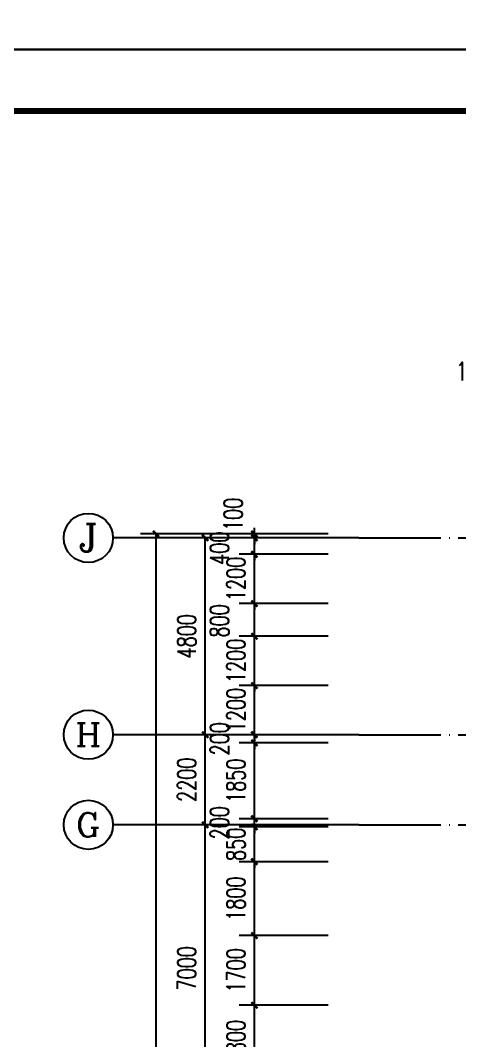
# Model space of a CAD drawing. Extents: x -4747 to 1060961, y -766984 to 396631.
# Drawn here: x 466887 to 477601, y -104692 to -79802 of the extents above; entities that cross this region are included whole.
import ezdxf
from ezdxf.enums import TextEntityAlignment as Align

# ---------------------------------------------------------------- set-up
doc = ezdxf.new("R2010")
doc.units = 0
doc.header["$LTSCALE"] = 1000
doc.header["$MEASUREMENT"] = 0
doc.linetypes.add('DOTE', pattern=[2.42, 2, -0.2, 0.02, -0.2])
doc.layers.get('0').update_dxf_attribs({"linetype": 'CONTINUOUS'})
doc.layers.get('DEFPOINTS').update_dxf_attribs({"linetype": 'CONTINUOUS'})
for name, color, linetype in [('AXIS', 3, 'CONTINUOUS'), ('AXIS_TEXT', 7, 'CONTINUOUS'), ('DOTE', 1, 'DOTE'), ('PUB_DIM', 3, 'CONTINUOUS'), ('PUB_TITLE', 4, 'CONTINUOUS')]:
    doc.layers.add(name, color=color, linetype=linetype)
doc.styles.add('_TCH_AXIS', font='COMPLEX', dxfattribs={"bigfont": 'GBCBIG'})
doc.styles.add('COMPLEX', font='complex_.ttf')
doc.styles.add('DIM_FONT', font='SIMPLEX', dxfattribs={"width": 0.7, "bigfont": 'GBCBIG'})
doc.dimstyles.new('DIMN150', dxfattribs={"dimscale": 1.5, "dimtxt": 300, "dimasz": 100, "dimexe": 250, "dimexo": 300, "dimgap": 150, "dimtad": 1, "dimdec": 0, "dimzin": 0, "dimtxsty": 'DIM_FONT', "dimblk": 'ARCHTICK', "dimcen": 0.09, "dimclrt": 7, "dimazin": 3, "dimtfac": 1, "dimtdec": 0, "dimtix": 1, "dimtmove": 0, "dimatfit": 3, "dimtolj": 1, "dimtzin": 0})

# ---------------------------------------------------------------- blocks, each defined once
blk = doc.blocks.new('_ARCHTICK')
at = {"color": 0, "linetype": 'BYBLOCK', "const_width": 0.4}
blk.add_lwpolyline([(-0.5, -0.5), (0.5, 0.5)], dxfattribs=at)
blk = doc.blocks.new('*D983')
at = {"layer": 'DEFPOINTS', "color": 0}
for p in [(478545, -88878), (478445, -91128), (478545, -91128)]:
    blk.add_point(p, dxfattribs=at)
at = {"layer": 'PUB_DIM', "color": 0}
for p, q in [((478445, -90678), (478445, -88503)), ((478545, -90678), (478545, -88503)), ((478445, -88878), (478295, -88878)), ((478445, -88878), (478545, -88878)), ((478545, -88878), (478695, -88878))]:
    blk.add_line(p, q, dxfattribs=at)
at = {"layer": 'PUB_DIM', "color": 0, "xscale": 150, "yscale": 150, "zscale": 150}
blk.add_blockref('_ARCHTICK', (478445, -88878), dxfattribs=at)
at = {"layer": 'PUB_DIM', "color": 0, "xscale": 150, "yscale": 150, "zscale": 150, "rotation": 180}
blk.add_blockref('_ARCHTICK', (478545, -88878), dxfattribs=at)
at = {"layer": 'PUB_DIM', "color": 7, "insert": (477920, -88361), "char_height": 450, "attachment_point": 5, "style": 'DIM_FONT'}
blk.add_mtext('\\A1;100', dxfattribs=at)
blk = doc.blocks.new('*D1028')
at = {"layer": 'DEFPOINTS', "color": 0}
for p in [(472595, -103828), (474845, -103828), (474845, -105628)]:
    blk.add_point(p, dxfattribs=at)
at = {"layer": 'PUB_DIM', "color": 0}
for p, q in [((474395, -103828), (472220, -103828)), ((472595, -105628), (472595, -103828)), ((474395, -105628), (472220, -105628))]:
    blk.add_line(p, q, dxfattribs=at)
at = {"layer": 'PUB_DIM', "color": 0, "xscale": 150, "yscale": 150, "zscale": 150}
for p, rotation in [((472595, -103828), 90), ((472595, -105628), 270)]:
    blk.add_blockref('_ARCHTICK', p, dxfattribs=dict(at, rotation=rotation))
at = {"layer": 'PUB_DIM', "color": 7, "insert": (472145, -104728), "char_height": 450, "attachment_point": 5, "rotation": 90, "style": 'DIM_FONT'}
blk.add_mtext('\\A1;1800', dxfattribs=at)
blk = doc.blocks.new('*D1029')
at = {"layer": 'DEFPOINTS', "color": 0}
for p in [(472595, -102128), (474845, -102128), (474845, -103828)]:
    blk.add_point(p, dxfattribs=at)
at = {"layer": 'PUB_DIM', "color": 0}
for p, q in [((474395, -102128), (472220, -102128)), ((472595, -103828), (472595, -102128)), ((474395, -103828), (472220, -103828))]:
    blk.add_line(p, q, dxfattribs=at)
at = {"layer": 'PUB_DIM', "color": 0, "xscale": 150, "yscale": 150, "zscale": 150}
for p, rotation in [((472595, -102128), 90), ((472595, -103828), 270)]:
    blk.add_blockref('_ARCHTICK', p, dxfattribs=dict(at, rotation=rotation))
at = {"layer": 'PUB_DIM', "color": 7, "insert": (472145, -102978), "char_height": 450, "attachment_point": 5, "rotation": 90, "style": 'DIM_FONT'}
blk.add_mtext('\\A1;1700', dxfattribs=at)
blk = doc.blocks.new('*D1030')
at = {"layer": 'DEFPOINTS', "color": 0}
for p in [(472595, -100328), (474845, -100328), (474845, -102128)]:
    blk.add_point(p, dxfattribs=at)
at = {"layer": 'PUB_DIM', "color": 0}
for p, q in [((474395, -100328), (472220, -100328)), ((472595, -102128), (472595, -100328)), ((474395, -102128), (472220, -102128))]:
    blk.add_line(p, q, dxfattribs=at)
at = {"layer": 'PUB_DIM', "color": 0, "xscale": 150, "yscale": 150, "zscale": 150}
for p, rotation in [((472595, -100328), 90), ((472595, -102128), 270)]:
    blk.add_blockref('_ARCHTICK', p, dxfattribs=dict(at, rotation=rotation))
at = {"layer": 'PUB_DIM', "color": 7, "insert": (472145, -101228), "char_height": 450, "attachment_point": 5, "rotation": 90, "style": 'DIM_FONT'}
blk.add_mtext('\\A1;1800', dxfattribs=at)
blk = doc.blocks.new('*D1031')
at = {"layer": 'DEFPOINTS', "color": 0}
for p in [(472595, -99478), (474845, -99478), (474845, -100328)]:
    blk.add_point(p, dxfattribs=at)
at = {"layer": 'PUB_DIM', "color": 0}
for p, q in [((474395, -99478), (472220, -99478)), ((472595, -99478), (472595, -99328)), ((472595, -100328), (472595, -99478)), ((474395, -100328), (472220, -100328)), ((472595, -100328), (472595, -100478))]:
    blk.add_line(p, q, dxfattribs=at)
at = {"layer": 'PUB_DIM', "color": 0, "xscale": 150, "yscale": 150, "zscale": 150}
for p, rotation in [((472595, -99478), 270), ((472595, -100328), 90)]:
    blk.add_blockref('_ARCHTICK', p, dxfattribs=dict(at, rotation=rotation))
at = {"layer": 'PUB_DIM', "color": 7, "insert": (472145, -99903), "char_height": 450, "attachment_point": 5, "rotation": 90, "style": 'DIM_FONT'}
blk.add_mtext('\\A1;850', dxfattribs=at)
blk = doc.blocks.new('*D1032')
at = {"layer": 'DEFPOINTS', "color": 0}
for p in [(472595, -99278), (474845, -99278), (474845, -99478)]:
    blk.add_point(p, dxfattribs=at)
at = {"layer": 'PUB_DIM', "color": 0}
for p, q in [((474395, -99278), (472220, -99278)), ((472595, -99278), (472595, -99128)), ((472595, -99478), (472595, -99278)), ((474395, -99478), (472220, -99478)), ((472595, -99478), (472595, -99628))]:
    blk.add_line(p, q, dxfattribs=at)
at = {"layer": 'PUB_DIM', "color": 0, "xscale": 150, "yscale": 150, "zscale": 150}
for p, rotation in [((472595, -99278), 270), ((472595, -99478), 90)]:
    blk.add_blockref('_ARCHTICK', p, dxfattribs=dict(at, rotation=rotation))
at = {"layer": 'PUB_DIM', "color": 7, "insert": (471744, -99378), "char_height": 450, "attachment_point": 5, "rotation": 90, "style": 'DIM_FONT'}
blk.add_mtext('\\A1;200', dxfattribs=at)
blk = doc.blocks.new('*D1033')
at = {"layer": 'DEFPOINTS', "color": 0}
for p in [(472595, -97428), (474845, -97428), (474845, -99278)]:
    blk.add_point(p, dxfattribs=at)
at = {"layer": 'PUB_DIM', "color": 0}
for p, q in [((474395, -97428), (472220, -97428)), ((472595, -99278), (472595, -97428)), ((474395, -99278), (472220, -99278))]:
    blk.add_line(p, q, dxfattribs=at)
at = {"layer": 'PUB_DIM', "color": 0, "xscale": 150, "yscale": 150, "zscale": 150}
for p, rotation in [((472595, -97428), 90), ((472595, -99278), 270)]:
    blk.add_blockref('_ARCHTICK', p, dxfattribs=dict(at, rotation=rotation))
at = {"layer": 'PUB_DIM', "color": 7, "insert": (472145, -98353), "char_height": 450, "attachment_point": 5, "rotation": 90, "style": 'DIM_FONT'}
blk.add_mtext('\\A1;1850', dxfattribs=at)
blk = doc.blocks.new('*D1034')
at = {"layer": 'DEFPOINTS', "color": 0}
for p in [(472595, -97228), (474845, -97228), (474845, -97428)]:
    blk.add_point(p, dxfattribs=at)
at = {"layer": 'PUB_DIM', "color": 0}
for p, q in [((474395, -97228), (472220, -97228)), ((472595, -97228), (472595, -97078)), ((472595, -97428), (472595, -97228)), ((474395, -97428), (472220, -97428)), ((472595, -97428), (472595, -97578))]:
    blk.add_line(p, q, dxfattribs=at)
at = {"layer": 'PUB_DIM', "color": 0, "xscale": 150, "yscale": 150, "zscale": 150}
for p, rotation in [((472595, -97228), 270), ((472595, -97428), 90)]:
    blk.add_blockref('_ARCHTICK', p, dxfattribs=dict(at, rotation=rotation))
at = {"layer": 'PUB_DIM', "color": 7, "insert": (471744, -97328), "char_height": 450, "attachment_point": 5, "rotation": 90, "style": 'DIM_FONT'}
blk.add_mtext('\\A1;200', dxfattribs=at)
blk = doc.blocks.new('*D1035')
at = {"layer": 'DEFPOINTS', "color": 0}
for p in [(472595, -96028), (474845, -96028), (474845, -97228)]:
    blk.add_point(p, dxfattribs=at)
at = {"layer": 'PUB_DIM', "color": 0}
for p, q in [((474395, -96028), (472220, -96028)), ((472595, -96028), (472595, -95878)), ((472595, -97228), (472595, -96028)), ((474395, -97228), (472220, -97228)), ((472595, -97228), (472595, -97378))]:
    blk.add_line(p, q, dxfattribs=at)
at = {"layer": 'PUB_DIM', "color": 0, "xscale": 150, "yscale": 150, "zscale": 150}
for p, rotation in [((472595, -96028), 270), ((472595, -97228), 90)]:
    blk.add_blockref('_ARCHTICK', p, dxfattribs=dict(at, rotation=rotation))
at = {"layer": 'PUB_DIM', "color": 7, "insert": (472145, -96628), "char_height": 450, "attachment_point": 5, "rotation": 90, "style": 'DIM_FONT'}
blk.add_mtext('\\A1;1200', dxfattribs=at)
blk = doc.blocks.new('*D1036')
at = {"layer": 'DEFPOINTS', "color": 0}
for p in [(472595, -94828), (474845, -94828), (474845, -96028)]:
    blk.add_point(p, dxfattribs=at)
at = {"layer": 'PUB_DIM', "color": 0}
for p, q in [((474395, -94828), (472220, -94828)), ((472595, -94828), (472595, -94678)), ((472595, -96028), (472595, -94828)), ((474395, -96028), (472220, -96028)), ((472595, -96028), (472595, -96178))]:
    blk.add_line(p, q, dxfattribs=at)
at = {"layer": 'PUB_DIM', "color": 0, "xscale": 150, "yscale": 150, "zscale": 150}
for p, rotation in [((472595, -94828), 270), ((472595, -96028), 90)]:
    blk.add_blockref('_ARCHTICK', p, dxfattribs=dict(at, rotation=rotation))
at = {"layer": 'PUB_DIM', "color": 7, "insert": (472145, -95428), "char_height": 450, "attachment_point": 5, "rotation": 90, "style": 'DIM_FONT'}
blk.add_mtext('\\A1;1200', dxfattribs=at)
blk = doc.blocks.new('*D1037')
at = {"layer": 'DEFPOINTS', "color": 0}
for p in [(472595, -94028), (474845, -94028), (474845, -94828)]:
    blk.add_point(p, dxfattribs=at)
at = {"layer": 'PUB_DIM', "color": 0}
for p, q in [((474395, -94028), (472220, -94028)), ((472595, -94828), (472595, -94028)), ((474395, -94828), (472220, -94828))]:
    blk.add_line(p, q, dxfattribs=at)
at = {"layer": 'PUB_DIM', "color": 0, "xscale": 150, "yscale": 150, "zscale": 150}
for p, rotation in [((472595, -94028), 90), ((472595, -94828), 270)]:
    blk.add_blockref('_ARCHTICK', p, dxfattribs=dict(at, rotation=rotation))
at = {"layer": 'PUB_DIM', "color": 7, "insert": (471744, -94453), "char_height": 450, "attachment_point": 5, "rotation": 90, "style": 'DIM_FONT'}
blk.add_mtext('\\A1;800', dxfattribs=at)
blk = doc.blocks.new('*D1038')
at = {"layer": 'DEFPOINTS', "color": 0}
for p in [(472595, -92828), (474845, -92828), (474845, -94028)]:
    blk.add_point(p, dxfattribs=at)
at = {"layer": 'PUB_DIM', "color": 0}
for p, q in [((474395, -92828), (472220, -92828)), ((472595, -92828), (472595, -92678)), ((472595, -94028), (472595, -92828)), ((474395, -94028), (472220, -94028)), ((472595, -94028), (472595, -94178))]:
    blk.add_line(p, q, dxfattribs=at)
at = {"layer": 'PUB_DIM', "color": 0, "xscale": 150, "yscale": 150, "zscale": 150}
for p, rotation in [((472595, -92828), 270), ((472595, -94028), 90)]:
    blk.add_blockref('_ARCHTICK', p, dxfattribs=dict(at, rotation=rotation))
at = {"layer": 'PUB_DIM', "color": 7, "insert": (472145, -93428), "char_height": 450, "attachment_point": 5, "rotation": 90, "style": 'DIM_FONT'}
blk.add_mtext('\\A1;1200', dxfattribs=at)
blk = doc.blocks.new('*D1039')
at = {"layer": 'DEFPOINTS', "color": 0}
for p in [(472595, -92428), (474845, -92428), (474845, -92828)]:
    blk.add_point(p, dxfattribs=at)
at = {"layer": 'PUB_DIM', "color": 0}
for p, q in [((472595, -92428), (472595, -92278)), ((474395, -92428), (472220, -92428)), ((472595, -92828), (472595, -92428)), ((474395, -92828), (472220, -92828)), ((472595, -92828), (472595, -92978))]:
    blk.add_line(p, q, dxfattribs=at)
at = {"layer": 'PUB_DIM', "color": 0, "xscale": 150, "yscale": 150, "zscale": 150}
for p, rotation in [((472595, -92428), 270), ((472595, -92828), 90)]:
    blk.add_blockref('_ARCHTICK', p, dxfattribs=dict(at, rotation=rotation))
at = {"layer": 'PUB_DIM', "color": 7, "insert": (471744, -92678), "char_height": 450, "attachment_point": 5, "rotation": 90, "style": 'DIM_FONT'}
blk.add_mtext('\\A1;400', dxfattribs=at)
blk = doc.blocks.new('*D1040')
at = {"layer": 'DEFPOINTS', "color": 0}
for p in [(472595, -92328), (474845, -92328), (474845, -92428)]:
    blk.add_point(p, dxfattribs=at)
at = {"layer": 'PUB_DIM', "color": 0}
for p, q in [((474395, -92328), (472220, -92328)), ((472595, -92328), (472595, -92178)), ((472595, -92428), (472595, -92328)), ((474395, -92428), (472220, -92428)), ((472595, -92428), (472595, -92578))]:
    blk.add_line(p, q, dxfattribs=at)
at = {"layer": 'PUB_DIM', "color": 0, "xscale": 150, "yscale": 150, "zscale": 150}
for p, rotation in [((472595, -92328), 270), ((472595, -92428), 90)]:
    blk.add_blockref('_ARCHTICK', p, dxfattribs=dict(at, rotation=rotation))
at = {"layer": 'PUB_DIM', "color": 7, "insert": (472077, -91853), "char_height": 450, "attachment_point": 5, "rotation": 90, "style": 'DIM_FONT'}
blk.add_mtext('\\A1;100', dxfattribs=at)
blk = doc.blocks.new('*D1053')
at = {"layer": 'AXIS', "color": 0}
for p, q in [((474695, -99428), (471020, -99428)), ((471395, -106428), (471395, -99428)), ((474695, -106428), (471020, -106428))]:
    blk.add_line(p, q, dxfattribs=at)
at = {"layer": 'DEFPOINTS', "color": 0}
for p in [(471395, -99428), (475145, -99428), (475145, -106428)]:
    blk.add_point(p, dxfattribs=at)
at = {"layer": 'AXIS', "color": 0, "xscale": 150, "yscale": 150, "zscale": 150}
for p, rotation in [((471395, -99428), 90), ((471395, -106428), 270)]:
    blk.add_blockref('_ARCHTICK', p, dxfattribs=dict(at, rotation=rotation))
at = {"layer": 'AXIS', "color": 7, "insert": (470945, -102928), "char_height": 450, "attachment_point": 5, "rotation": 90, "style": 'DIM_FONT'}
blk.add_mtext('\\A1;7000', dxfattribs=at)
blk = doc.blocks.new('*D1054')
at = {"layer": 'AXIS', "color": 0}
for p, q in [((474695, -97228), (471020, -97228)), ((471395, -99428), (471395, -97228)), ((474695, -99428), (471020, -99428))]:
    blk.add_line(p, q, dxfattribs=at)
at = {"layer": 'DEFPOINTS', "color": 0}
for p in [(471395, -97228), (475145, -97228), (475145, -99428)]:
    blk.add_point(p, dxfattribs=at)
at = {"layer": 'AXIS', "color": 0, "xscale": 150, "yscale": 150, "zscale": 150}
for p, rotation in [((471395, -97228), 90), ((471395, -99428), 270)]:
    blk.add_blockref('_ARCHTICK', p, dxfattribs=dict(at, rotation=rotation))
at = {"layer": 'AXIS', "color": 7, "insert": (470945, -98328), "char_height": 450, "attachment_point": 5, "rotation": 90, "style": 'DIM_FONT'}
blk.add_mtext('\\A1;2200', dxfattribs=at)
blk = doc.blocks.new('*D1055')
at = {"layer": 'AXIS', "color": 0}
for p, q in [((474695, -92428), (471020, -92428)), ((471395, -97228), (471395, -92428)), ((474695, -97228), (471020, -97228))]:
    blk.add_line(p, q, dxfattribs=at)
at = {"layer": 'DEFPOINTS', "color": 0}
for p in [(471395, -92428), (475145, -92428), (475145, -97228)]:
    blk.add_point(p, dxfattribs=at)
at = {"layer": 'AXIS', "color": 0, "xscale": 150, "yscale": 150, "zscale": 150}
for p, rotation in [((471395, -92428), 90), ((471395, -97228), 270)]:
    blk.add_blockref('_ARCHTICK', p, dxfattribs=dict(at, rotation=rotation))
at = {"layer": 'AXIS', "color": 7, "insert": (470945, -94828), "char_height": 450, "attachment_point": 5, "rotation": 90, "style": 'DIM_FONT'}
blk.add_mtext('\\A1;4800', dxfattribs=at)
blk = doc.blocks.new('*D1056')
at = {"layer": 'AXIS', "color": 0}
for p, q in [((474395, -92328), (469820, -92328)), ((470195, -134528), (470195, -92328)), ((474395, -134528), (469820, -134528))]:
    blk.add_line(p, q, dxfattribs=at)
at = {"layer": 'DEFPOINTS', "color": 0}
for p in [(470195, -92328), (474845, -92328), (474845, -134528)]:
    blk.add_point(p, dxfattribs=at)
at = {"layer": 'AXIS', "color": 0, "xscale": 150, "yscale": 150, "zscale": 150}
for p, rotation in [((470195, -92328), 90), ((470195, -134528), 270)]:
    blk.add_blockref('_ARCHTICK', p, dxfattribs=dict(at, rotation=rotation))
at = {"layer": 'AXIS', "color": 7, "insert": (469745, -113428), "char_height": 450, "attachment_point": 5, "rotation": 90, "style": 'DIM_FONT'}
blk.add_mtext('\\A1;42200', dxfattribs=at)
blk = doc.blocks.new('_AXISO')
blk.add_circle((0, 0), 0.5)
at = {"layer": 'AXIS_TEXT', "style": 'COMPLEX', "width": 1.041667}
blk.add_attdef('A', text='', height=0.56, dxfattribs=at).set_placement((-0.25, -0.28), (0.25, -0.28), align=Align.FIT)

msp = doc.modelspace()

# ---------------------------------------------------------------- linework, layer by layer
at = {"layer": 'AXIS'}
for p, q in [((475144.9, -92428.4), (469144.9, -92428.4)), ((475144.9, -97228.4), (469144.9, -97228.4)), ((475144.9, -99428.4), (469144.9, -99428.4))]:
    msp.add_line(p, q, dxfattribs=at)
at = {"layer": 'DOTE'}
for p, q in [((475144.9, -92428.4), (579844.9, -92428.4)), ((475144.9, -97228.4), (486544.9, -97228.4)), ((475144.9, -99428.4), (579844.9, -99428.4))]:
    msp.add_line(p, q, dxfattribs=at)
at = {"layer": 'PUB_TITLE'}
for points in [[(421920.8, -80514.3), (600270.8, -80514.3), (600270.8, 45635.7), (421920.8, 45635.7)], [(421920.8, -206664.3), (600270.8, -206664.3), (600270.8, -80514.3), (421920.8, -80514.3)]]:
    msp.add_lwpolyline(points, close=True, dxfattribs=at)
at = {"layer": 'PUB_TITLE', "const_width": 150}
msp.add_lwpolyline([(425670.8, -205164.3), (598770.8, -205164.3), (598770.8, -82014.3), (425670.8, -82014.3)], close=True, dxfattribs=at)

# ---------------------------------------------------------------- block references
at = {"layer": 'AXIS'}
ref = msp.add_blockref('_AXISO', (468544.9, -92428.4), dxfattribs=dict(at, xscale=1200, yscale=1200, zscale=1200))
ref.add_attrib('A', 'J', dxfattribs={"layer": 'AXIS_TEXT', "height": 685.8, "style": '_TCH_AXIS', "width": 1.350514}).set_placement((468302.4, -92771.3), (468787.5, -92771.3), align=Align.FIT)
ref = msp.add_blockref('_AXISO', (468544.9, -97228.4), dxfattribs=dict(at, xscale=1200, yscale=1200, zscale=1200))
ref.add_attrib('A', 'H', dxfattribs={"layer": 'AXIS_TEXT', "height": 557.6, "style": '_TCH_AXIS', "width": 1.183127}).set_placement((468230.8, -97507.2), (468859, -97507.2), align=Align.FIT)
ref = msp.add_blockref('_AXISO', (468544.9, -99428.4), dxfattribs=dict(at, xscale=1200, yscale=1200, zscale=1200))
ref.add_attrib('A', 'G', dxfattribs={"layer": 'AXIS_TEXT', "height": 586.9, "style": '_TCH_AXIS', "width": 1.194718}).set_placement((468244.4, -99721.9), (468845.4, -99721.9), align=Align.FIT)

# ---------------------------------------------------------------- dimensions: what is measured, and where the dimension line sits
for p1, p2, distance, picture, middle in [((474844.9, -134528.4), (474844.9, -92328.4), 4650, '*D1056', (469744.9, -113428.4)), ((475144.9, -97228.4), (475144.9, -92428.4), 3750, '*D1055', (470944.9, -94828.4)), ((475144.9, -99428.4), (475144.9, -97228.4), 3750, '*D1054', (470944.9, -98328.4)), ((475144.9, -106428.4), (475144.9, -99428.4), 3750, '*D1053', (470944.9, -102928.4))]:
    dim = msp.add_aligned_dim(p1=p1, p2=p2, distance=distance, dimstyle='DIMN150', dxfattribs=at)
    dim.commit()
    dim.dimension.update_dxf_attribs({"geometry": picture, "text_midpoint": middle})
at = {"layer": 'PUB_DIM'}
for base, p1, p2, angle, picture, middle in [((478544.9, -88878.4), (478444.9, -91128.4), (478544.9, -91128.4), 0, '*D983', (477919.9, -88360.9)), ((472594.9, -92328.4), (474844.9, -92428.4), (474844.9, -92328.4), 90, '*D1040', (472077.4, -91853.4)), ((472594.9, -92428.4), (474844.9, -92828.4), (474844.9, -92428.4), 90, '*D1039', (471743.7, -92678.4)), ((472594.9, -94028.4), (474844.9, -94828.4), (474844.9, -94028.4), 90, '*D1037', (471743.7, -94453.4)), ((472594.9, -97228.4), (474844.9, -97428.4), (474844.9, -97228.4), 90, '*D1034', (471743.7, -97328.4)), ((472594.9, -99278.4), (474844.9, -99478.4), (474844.9, -99278.4), 90, '*D1032', (471743.7, -99378.4))]:
    dim = msp.add_linear_dim(base=base, p1=p1, p2=p2, angle=angle, dimstyle='DIMN150', dxfattribs=at)
    dim.commit()
    dim.dimension.update_dxf_attribs({"geometry": picture, "text_midpoint": middle, "dimtype": 129})
for p1, p2, picture, middle in [((474844.9, -94028.4), (474844.9, -92828.4), '*D1038', (472144.9, -93428.4)), ((474844.9, -96028.4), (474844.9, -94828.4), '*D1036', (472144.9, -95428.4)), ((474844.9, -97228.4), (474844.9, -96028.4), '*D1035', (472144.9, -96628.4)), ((474844.9, -99278.4), (474844.9, -97428.4), '*D1033', (472144.9, -98353.4)), ((474844.9, -100328.4), (474844.9, -99478.4), '*D1031', (472144.9, -99903.4)), ((474844.9, -102128.4), (474844.9, -100328.4), '*D1030', (472144.9, -101228.4)), ((474844.9, -103828.4), (474844.9, -102128.4), '*D1029', (472144.9, -102978.4)), ((474844.9, -105628.4), (474844.9, -103828.4), '*D1028', (472144.9, -104728.4))]:
    dim = msp.add_aligned_dim(p1=p1, p2=p2, distance=2250, dimstyle='DIMN150', dxfattribs=at)
    dim.commit()
    dim.dimension.update_dxf_attribs({"geometry": picture, "text_midpoint": middle})

doc.saveas('drawing.dxf')
